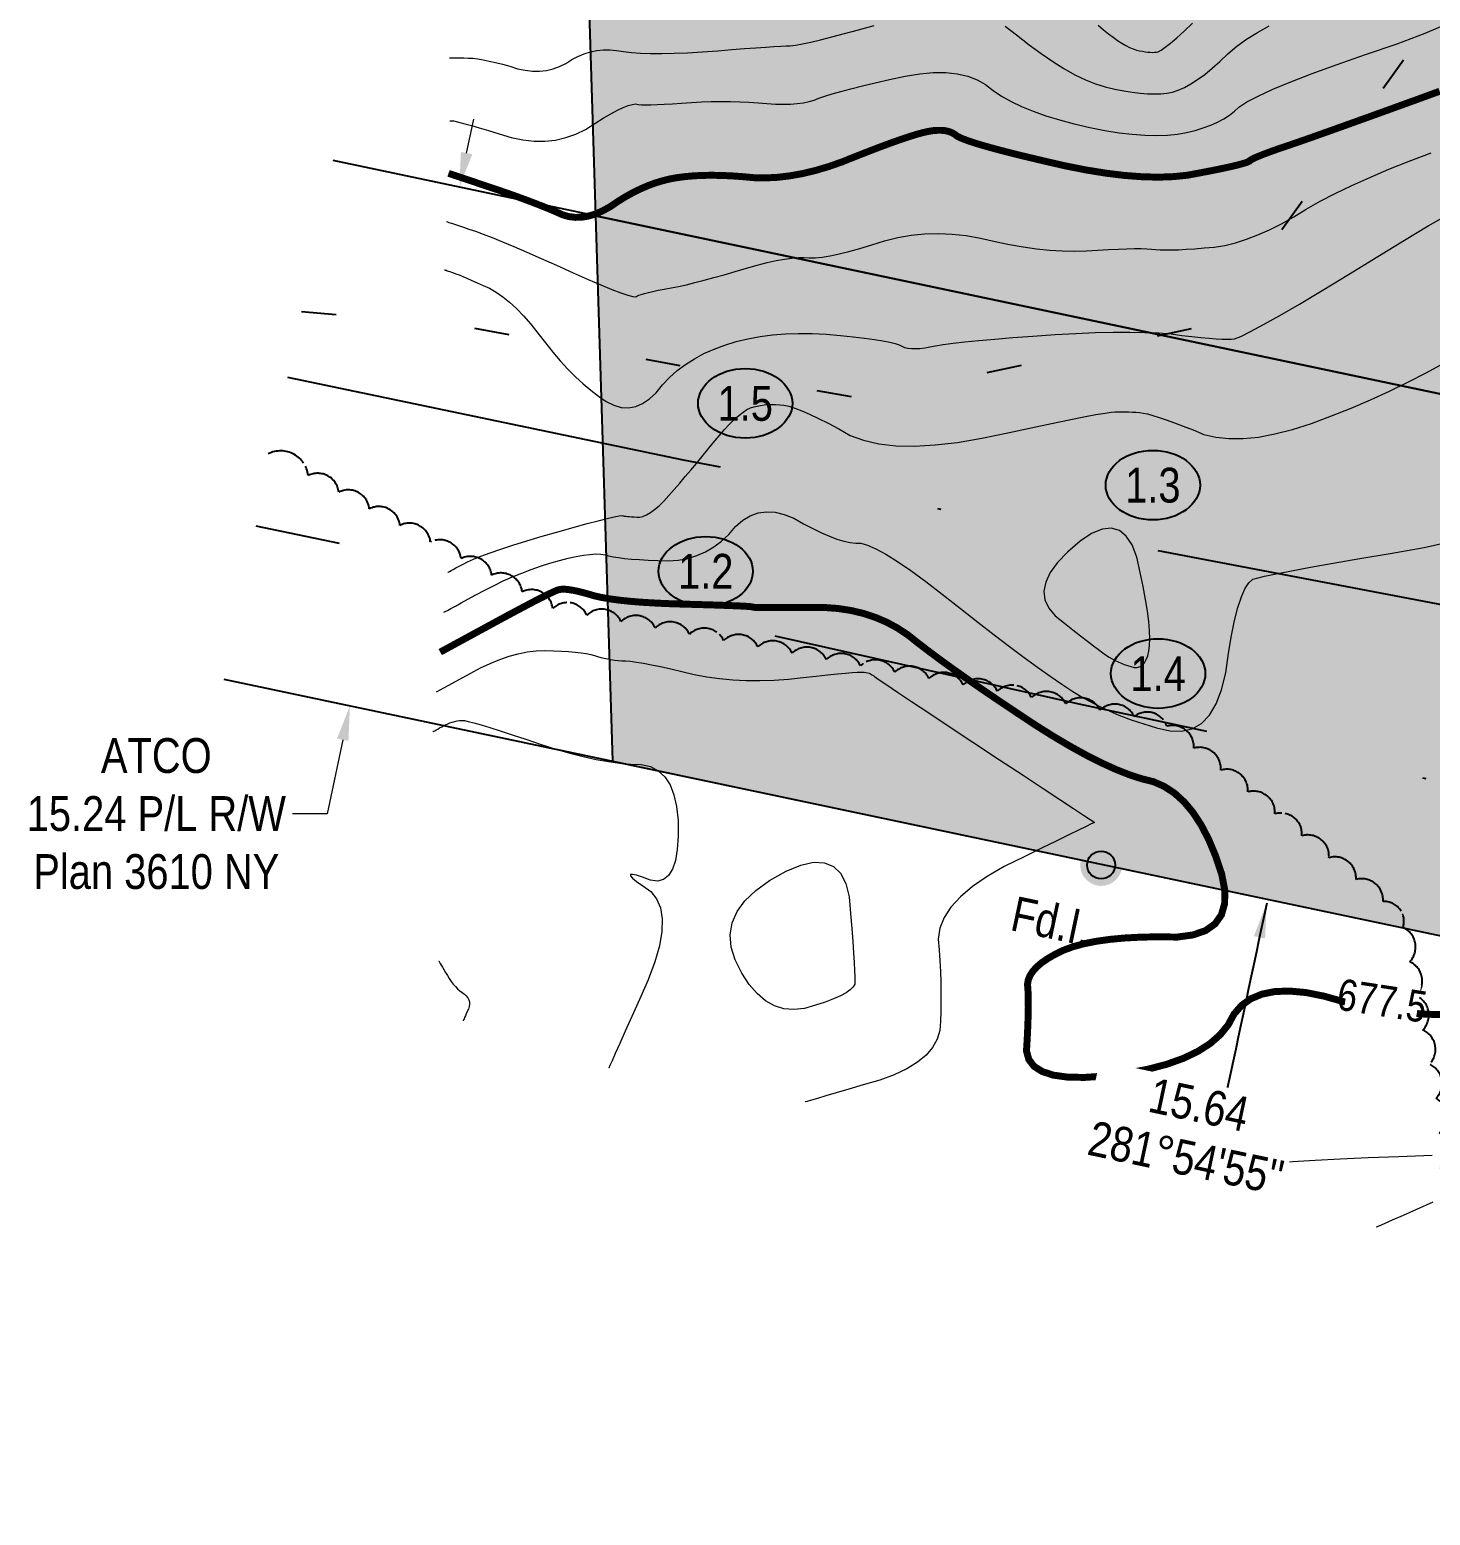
# Model space of a CAD drawing. Extents: x 637295 to 638874, y 5971243 to 5973352.
# Drawn here: x 638045.47 to 638085.72, y 5971308.63 to 5971351.33 of the extents above; entities that cross this region are included whole.
import ezdxf
from ezdxf.enums import TextEntityAlignment as Align

# ---------------------------------------------------------------- set-up
doc = ezdxf.new("R2010")
doc.units = 0
doc.header["$LTSCALE"] = 5
doc.header["$PDMODE"] = 3
doc.header["$PDSIZE"] = 0.5
for name, pattern in [('0', [1, 1, 0]), ('DASHDOT', [25.4, 12.7, -6.35, 0, -6.35]), ('foc-TOPO', [1, 0.2, -0.8])]:
    doc.linetypes.add(name, pattern=pattern)
doc.layers.get('Defpoints').update_dxf_attribs({"color": 9})
for name, color, linetype in [('AS-PIPE-UG-CLIENT HIGH PRESSURE', 240, 'DASHDOT'), ('F-RW', 190, 'Continuous'), ('L-BD', 7, 'Continuous'), ('L-MON', 1, 'Continuous'), ('P-ELEVATION', 7, 'Continuous'), ('P-TEMP WITHIN RW-H', 254, 'Continuous'), ('P-TEMP-ATCO PIPELINES', 104, 'Continuous'), ('P-TEMP-ATCO PIPELINES-H', 71, 'Continuous'), ('T-BUSH', 110, '0'), ('T-GENERAL', 48, 'foc-TOPO')]:
    doc.layers.add(name, color=color, linetype=linetype)
doc.layers.add('C-TOPO-MAJR', color=7, linetype='Continuous', lineweight=15, true_color=0xd3aa5f)
doc.layers.add('C-TOPO-MINR', color=7, linetype='Continuous', lineweight=13, true_color=0xe9d5af)
doc.layers.add('C-TOPO-MAJR-TEXT', color=7, linetype='Continuous', true_color=0x644b1b)
doc.layers.add('P-TEMP-WITHIN RW', color=7, linetype='Continuous', true_color=0x787878)
doc.layers.add('F-RW-T', color=190, linetype='Continuous', lineweight=9)
doc.styles.add('1.0', font='ARIALN.TTF', dxfattribs={"height": 1})
doc.styles.add('80', font='ARIALN.TTF', dxfattribs={"height": 10})
doc.styles.add('80L', font='ARIALN.TTF', dxfattribs={"height": 10})
doc.styles.get("Standard").update_dxf_attribs({"font": 'ARIALN.TTF'})
doc.dimstyles.new('Compass 500', dxfattribs={"dimscale": 0.5, "dimtxt": 0.9, "dimasz": 2, "dimexe": 0.2, "dimexo": 0.0625, "dimgap": 0.5, "dimtad": 0, "dimtih": 1, "dimtoh": 1, "dimzin": 0, "dimdsep": 46, "dimtxsty": '1.0', "dimcen": 0.1, "dimse1": 1, "dimse2": 1, "dimclrd": 256, "dimclrt": 256, "dimaunit": 1, "dimadec": 4, "dimazin": 0, "dimtfac": 0.06, "dimtofl": 0, "dimtmove": 0, "dimatfit": 0, "dimfxl": 0.2, "dimtolj": 1, "dimtzin": 0, "dimlwd": -1, "dimarcsym": 0})

# ---------------------------------------------------------------- blocks, each defined once
blk = doc.blocks.new('*U528')
at = {"layer": 'P-ELEVATION'}
h = blk.add_hatch(color=111, dxfattribs=at)
h.dxf.hatch_style = 1
edge = h.paths.add_edge_path()
edge.add_ellipse((0, 0), major_axis=(-13.55, 0), ratio=0.738081, start_angle=0, end_angle=360)
at = {"layer": 'P-ELEVATION', "color": 7, "flags": 128}
blk.add_lwpolyline([(0, 0, 12.5, 0, 0), (-17.79, -16.18, 0, 0, 0)], format="xyseb", dxfattribs=at)
at = {"layer": 'P-ELEVATION', "color": 7}
blk.add_ellipse((0, 0), major_axis=(-13.55, 0), ratio=0.738081, dxfattribs=at)
at = {"layer": 'P-ELEVATION', "style": '80'}
blk.add_attdef('ELEVATION', text='', height=10, dxfattribs=at).set_placement((0, 0), align=Align.MIDDLE_CENTER)
blk = doc.blocks.new('*U530')
at = {"layer": 'P-ELEVATION'}
h = blk.add_hatch(color=111, dxfattribs=at)
h.dxf.hatch_style = 1
edge = h.paths.add_edge_path()
edge.add_ellipse((0, 0), major_axis=(-13.55, 0), ratio=0.738081, start_angle=0, end_angle=360)
at = {"layer": 'P-ELEVATION', "color": 7, "flags": 128}
blk.add_lwpolyline([(0, 0, 12.5, 0, 0), (-14.77, -15.75, 0, 0, 0)], format="xyseb", dxfattribs=at)
at = {"layer": 'P-ELEVATION', "color": 7}
blk.add_ellipse((0, 0), major_axis=(-13.55, 0), ratio=0.738081, dxfattribs=at)
at = {"layer": 'P-ELEVATION', "style": '80'}
blk.add_attdef('ELEVATION', text='', height=10, dxfattribs=at).set_placement((0, 0), align=Align.MIDDLE_CENTER)
blk = doc.blocks.new('*U532')
at = {"layer": 'P-ELEVATION'}
h = blk.add_hatch(color=111, dxfattribs=at)
h.dxf.hatch_style = 1
edge = h.paths.add_edge_path()
edge.add_ellipse((0, 0), major_axis=(-13.55, 0), ratio=0.738081, start_angle=0, end_angle=360)
at = {"layer": 'P-ELEVATION', "color": 7, "flags": 128}
blk.add_lwpolyline([(0, 0, 12.5, 0, 0), (-18.33, -10.09, 0, 0, 0)], format="xyseb", dxfattribs=at)
at = {"layer": 'P-ELEVATION', "color": 7}
blk.add_ellipse((0, 0), major_axis=(-13.55, 0), ratio=0.738081, dxfattribs=at)
at = {"layer": 'P-ELEVATION', "style": '80'}
blk.add_attdef('ELEVATION', text='', height=10, dxfattribs=at).set_placement((0, 0), align=Align.MIDDLE_CENTER)
blk = doc.blocks.new('*U533')
at = {"layer": 'P-ELEVATION'}
h = blk.add_hatch(color=111, dxfattribs=at)
h.dxf.hatch_style = 1
edge = h.paths.add_edge_path()
edge.add_ellipse((0, 0), major_axis=(-13.55, 0), ratio=0.738081, start_angle=0, end_angle=360)
at = {"layer": 'P-ELEVATION', "color": 7, "flags": 128}
blk.add_lwpolyline([(0, 0, 12.5, 0, 0), (-22.66, -8.77, 0, 0, 0)], format="xyseb", dxfattribs=at)
at = {"layer": 'P-ELEVATION', "color": 7}
blk.add_ellipse((0, 0), major_axis=(-13.55, 0), ratio=0.738081, dxfattribs=at)
at = {"layer": 'P-ELEVATION', "style": '80'}
blk.add_attdef('ELEVATION', text='', height=10, dxfattribs=at).set_placement((0, 0), align=Align.MIDDLE_CENTER)
blk = doc.blocks.new('fdia')
at = {"color": 255, "const_width": 1}
blk.add_lwpolyline([(-0.5, 0, 1), (0.5, 0, 1)], format="xyb", close=True, dxfattribs=at)
blk = doc.blocks.new('Fdiaa')
blk.add_blockref('fdia', (0, 0))
blk = doc.blocks.new('fdib')
at = {"color": 1, "const_width": 1.6}
blk.add_lwpolyline([(-0.4, 0, 1), (0.4, 0, 1)], format="xyb", close=True, dxfattribs=at)
at = {"color": 1}
blk.add_circle((0, 0), 0.8, dxfattribs=at)
blk = doc.blocks.new('Fdibb')
blk.add_blockref('fdib', (0, 0))
blk = doc.blocks.new('fdicc')
for name in ['Fdibb', 'Fdiaa']:
    blk.add_blockref(name, (0, 0))
blk = doc.blocks.new('FDI')
blk.add_blockref('fdicc', (0, 0))
blk = doc.blocks.new('*D547')
at = {"layer": 'Defpoints', "color": 0, "linetype": 'Continuous', "transparency": 16777216}
for p in [(638056.424, 5971347.099), (638053.278, 5971332.191), (638054.674, 5971331.897)]:
    blk.add_point(p, dxfattribs=at)
at = {"layer": 'F-RW-T', "transparency": 16777216}
for p, q in [((638058.026, 5971347.783), (638058.233, 5971348.761)), ((638054.467, 5971330.918), (638054.019, 5971328.792)), ((638054.019, 5971328.792), (638053.019, 5971328.792))]:
    blk.add_line(p, q, dxfattribs=at)
at = {"layer": 'F-RW-T', "linetype": 'Continuous', "transparency": 16777216}
for points in [[(638057.863, 5971347.817), (638058.189, 5971347.749), (638057.82, 5971346.804)], [(638054.304, 5971330.953), (638054.63, 5971330.884), (638054.674, 5971331.897)]]:
    blk.add_solid(points, dxfattribs=at)
at = {"layer": 'F-RW-T', "linetype": 'Continuous', "transparency": 16777216, "insert": (638049.11, 5971328.792), "char_height": 1, "attachment_point": 5, "style": '1.0'}
blk.add_mtext('\\A1;ATCO\\P15.24 P/L R/W\\PPlan 3610 NY', dxfattribs=at)

msp = doc.modelspace()

# ---------------------------------------------------------------- hatches: boundary and pattern name
at = {"layer": 'P-TEMP WITHIN RW-H'}
h = msp.add_hatch(color=256, dxfattribs=at)
h.dxf.hatch_style = 1
h.paths.add_polyline_path([(638091.075, 5971339.787), (638061.73, 5971345.979), (638062.218, 5971330.305), (638091.563, 5971324.112)])
at = {"layer": 'P-TEMP-ATCO PIPELINES-H'}
h = msp.add_hatch(color=256, dxfattribs=at)
h.dxf.hatch_style = 1
h.paths.add_polyline_path([(638090.453, 5971359.772), (638061.107, 5971365.964), (638061.73, 5971345.979), (638091.075, 5971339.787)])

# ---------------------------------------------------------------- linework, layer by layer
at = {"layer": 'AS-PIPE-UG-CLIENT HIGH PRESSURE', "ltscale": 0.2, "flags": 128}
for points in [[(638052.881, 5971341.343), (638064.254, 5971338.97), (638076.269, 5971336.663), (638086.872, 5971334.65), (638095.825, 5971332.876), (638103.966, 5971331.273)], [(638104.226, 5971325.791), (638095.379, 5971327.608), (638086.469, 5971329.613), (638075.631, 5971331.945), (638063.066, 5971334.753), (638051.976, 5971337.056)]]:
    msp.add_lwpolyline(points, dxfattribs=at)
at = {"layer": 'C-TOPO-MAJR', "const_width": 0.2, "flags": 128}
for points in [[(638057.507, 5971347.2), (638057.507, 5971347.2), (638057.546, 5971347.186), (638057.624, 5971347.16), (638057.741, 5971347.121), (638057.897, 5971347.069), (638058.092, 5971347.003), (638058.325, 5971346.925), (638058.598, 5971346.833), (638058.91, 5971346.728), (638059.204, 5971346.627), (638059.482, 5971346.528), (638059.742, 5971346.433), (638059.985, 5971346.341), (638060.211, 5971346.253), (638060.42, 5971346.168), (638060.612, 5971346.085), (638060.787, 5971346.007), (638060.967, 5971345.956), (638061.152, 5971345.934), (638061.342, 5971345.939), (638061.538, 5971345.973), (638061.739, 5971346.036), (638061.945, 5971346.126), (638062.156, 5971346.244), (638062.373, 5971346.391), (638062.589, 5971346.525), (638062.804, 5971346.644), (638063.019, 5971346.75), (638063.233, 5971346.843), (638063.446, 5971346.922), (638063.659, 5971346.987), (638063.871, 5971347.039), (638064.083, 5971347.077), (638064.309, 5971347.106), (638064.548, 5971347.127), (638064.802, 5971347.14), (638065.07, 5971347.144), (638065.352, 5971347.139), (638065.649, 5971347.126), (638065.959, 5971347.104), (638066.283, 5971347.074), (638066.617, 5971347.068), (638066.961, 5971347.085), (638067.314, 5971347.127), (638067.677, 5971347.192), (638068.049, 5971347.281), (638068.431, 5971347.394), (638068.822, 5971347.531), (638069.223, 5971347.692), (638069.593, 5971347.837), (638069.93, 5971347.966), (638070.236, 5971348.079), (638070.51, 5971348.176), (638070.753, 5971348.257), (638070.964, 5971348.322), (638071.143, 5971348.371), (638071.29, 5971348.404), (638071.428, 5971348.426), (638071.556, 5971348.436), (638071.674, 5971348.436), (638071.783, 5971348.425), (638071.882, 5971348.402), (638071.971, 5971348.368), (638072.051, 5971348.323), (638072.121, 5971348.267), (638072.262, 5971348.2), (638072.473, 5971348.122), (638072.755, 5971348.032), (638073.108, 5971347.931), (638073.531, 5971347.819), (638074.025, 5971347.696), (638074.59, 5971347.561), (638075.225, 5971347.415), (638075.828, 5971347.296), (638076.397, 5971347.204), (638076.933, 5971347.139), (638077.437, 5971347.101), (638077.908, 5971347.089), (638078.345, 5971347.105), (638078.75, 5971347.147), (638079.122, 5971347.217), (638079.451, 5971347.28), (638079.736, 5971347.338), (638079.978, 5971347.391), (638080.177, 5971347.438), (638080.333, 5971347.48), (638080.446, 5971347.516), (638080.515, 5971347.547), (638080.541, 5971347.572), (638080.594, 5971347.605), (638080.673, 5971347.644), (638080.778, 5971347.689), (638080.91, 5971347.742), (638081.069, 5971347.802), (638081.253, 5971347.869), (638081.465, 5971347.942), (638081.702, 5971348.022), (638082.006, 5971348.127), (638082.376, 5971348.257), (638082.812, 5971348.412), (638083.315, 5971348.592), (638083.884, 5971348.796), (638084.518, 5971349.025), (638085.219, 5971349.279), (638085.986, 5971349.558)], [(638057.268, 5971333.439), (638057.268, 5971333.439), (638057.318, 5971333.466), (638057.417, 5971333.52), (638057.566, 5971333.601), (638057.764, 5971333.709), (638058.013, 5971333.844), (638058.31, 5971334.006), (638058.658, 5971334.195), (638059.054, 5971334.41), (638059.409, 5971334.601), (638059.721, 5971334.767), (638059.99, 5971334.908), (638060.217, 5971335.024), (638060.401, 5971335.115), (638060.543, 5971335.181), (638060.642, 5971335.223), (638060.699, 5971335.239), (638060.771, 5971335.247), (638060.858, 5971335.246), (638060.96, 5971335.236), (638061.077, 5971335.217), (638061.209, 5971335.19), (638061.356, 5971335.155), (638061.518, 5971335.11), (638061.695, 5971335.057), (638061.909, 5971335.009), (638062.161, 5971334.966), (638062.449, 5971334.928), (638062.775, 5971334.895), (638063.137, 5971334.867), (638063.537, 5971334.844), (638063.973, 5971334.826), (638064.447, 5971334.813), (638064.865, 5971334.801), (638065.228, 5971334.79), (638065.535, 5971334.779), (638065.787, 5971334.769), (638065.983, 5971334.76), (638066.124, 5971334.751), (638066.209, 5971334.743), (638066.239, 5971334.736), (638066.267, 5971334.73), (638066.295, 5971334.726), (638066.321, 5971334.722), (638066.346, 5971334.72), (638066.37, 5971334.718), (638066.392, 5971334.718), (638066.414, 5971334.719), (638066.434, 5971334.721), (638066.502, 5971334.723), (638066.618, 5971334.724), (638066.782, 5971334.725), (638066.993, 5971334.725), (638067.252, 5971334.725), (638067.559, 5971334.724), (638067.913, 5971334.723), (638068.316, 5971334.721), (638068.703, 5971334.692), (638069.075, 5971334.635), (638069.431, 5971334.55), (638069.772, 5971334.438), (638070.098, 5971334.298), (638070.409, 5971334.13), (638070.704, 5971333.935), (638070.984, 5971333.712), (638071.296, 5971333.473), (638071.641, 5971333.216), (638072.019, 5971332.943), (638072.428, 5971332.654), (638072.871, 5971332.347), (638073.346, 5971332.024), (638073.853, 5971331.685), (638074.393, 5971331.328), (638074.906, 5971331.006), (638075.394, 5971330.718), (638075.855, 5971330.465), (638076.29, 5971330.246), (638076.698, 5971330.061), (638077.08, 5971329.911), (638077.436, 5971329.795), (638077.766, 5971329.714), (638078.077, 5971329.576), (638078.369, 5971329.384), (638078.642, 5971329.136), (638078.896, 5971328.833), (638079.131, 5971328.474), (638079.347, 5971328.06), (638079.544, 5971327.59), (638079.722, 5971327.065), (638079.811, 5971326.606), (638079.809, 5971326.214), (638079.716, 5971325.888), (638079.534, 5971325.629), (638079.262, 5971325.436), (638078.899, 5971325.31), (638078.447, 5971325.249), (638077.904, 5971325.256), (638077.4, 5971325.247), (638076.933, 5971325.222), (638076.505, 5971325.182), (638076.115, 5971325.127), (638075.763, 5971325.057), (638075.449, 5971324.971), (638075.173, 5971324.869), (638074.936, 5971324.753), (638074.73, 5971324.634), (638074.554, 5971324.514), (638074.41, 5971324.391), (638074.297, 5971324.267), (638074.215, 5971324.141), (638074.164, 5971324.013), (638074.144, 5971323.883), (638074.155, 5971323.752), (638074.163, 5971323.6), (638074.166, 5971323.428), (638074.167, 5971323.236), (638074.163, 5971323.024), (638074.156, 5971322.792), (638074.146, 5971322.54), (638074.132, 5971322.268), (638074.114, 5971321.976), (638074.181, 5971321.731), (638074.332, 5971321.533), (638074.568, 5971321.383), (638074.889, 5971321.28), (638075.294, 5971321.224), (638075.784, 5971321.215), (638076.358, 5971321.254), (638077.018, 5971321.339), (638077.615, 5971321.453), (638078.151, 5971321.595), (638078.626, 5971321.765), (638079.039, 5971321.963), (638079.391, 5971322.188), (638079.681, 5971322.442), (638079.909, 5971322.723), (638080.077, 5971323.033), (638080.294, 5971323.284), (638080.562, 5971323.476), (638080.881, 5971323.609), (638081.25, 5971323.683), (638081.669, 5971323.698), (638082.139, 5971323.655), (638082.659, 5971323.552), (638083.23, 5971323.391), (638083.806, 5971323.259), (638084.389, 5971323.155), (638084.977, 5971323.08), (638085.572, 5971323.033), (638086.173, 5971323.015)]]:
    msp.add_lwpolyline(points, dxfattribs=at)
at = {"layer": 'C-TOPO-MINR', "flags": 128}
for points in [[(638057.533, 5971350.516), (638057.533, 5971350.516), (638057.547, 5971350.516), (638057.577, 5971350.516), (638057.622, 5971350.516), (638057.682, 5971350.516), (638057.756, 5971350.516), (638057.846, 5971350.515), (638057.95, 5971350.515), (638058.069, 5971350.514), (638058.202, 5971350.506), (638058.347, 5971350.488), (638058.505, 5971350.463), (638058.676, 5971350.428), (638058.86, 5971350.386), (638059.057, 5971350.335), (638059.267, 5971350.275), (638059.49, 5971350.207), (638059.707, 5971350.162), (638059.917, 5971350.139), (638060.121, 5971350.138), (638060.319, 5971350.159), (638060.51, 5971350.203), (638060.695, 5971350.27), (638060.874, 5971350.358), (638061.046, 5971350.469), (638061.222, 5971350.562), (638061.4, 5971350.636), (638061.582, 5971350.692), (638061.766, 5971350.73), (638061.954, 5971350.749), (638062.144, 5971350.75), (638062.337, 5971350.732), (638062.534, 5971350.697), (638062.762, 5971350.67), (638063.021, 5971350.651), (638063.313, 5971350.642), (638063.635, 5971350.641), (638063.99, 5971350.649), (638064.376, 5971350.665), (638064.794, 5971350.691), (638065.243, 5971350.725), (638065.65, 5971350.756), (638066.016, 5971350.783), (638066.339, 5971350.806), (638066.62, 5971350.826), (638066.859, 5971350.842), (638067.056, 5971350.854), (638067.211, 5971350.863), (638067.324, 5971350.868), (638067.479, 5971350.888), (638067.676, 5971350.923), (638067.914, 5971350.974), (638068.195, 5971351.039), (638068.517, 5971351.119), (638068.881, 5971351.215), (638069.287, 5971351.325), (638069.735, 5971351.45)], [(638057.545, 5971348.704), (638057.545, 5971348.704), (638057.548, 5971348.704), (638057.555, 5971348.704), (638057.564, 5971348.704), (638057.577, 5971348.704), (638057.593, 5971348.704), (638057.613, 5971348.704), (638057.636, 5971348.704), (638057.661, 5971348.704), (638057.727, 5971348.691), (638057.833, 5971348.664), (638057.978, 5971348.625), (638058.164, 5971348.572), (638058.389, 5971348.507), (638058.654, 5971348.428), (638058.959, 5971348.336), (638059.303, 5971348.231), (638059.638, 5971348.161), (638059.963, 5971348.125), (638060.279, 5971348.124), (638060.585, 5971348.157), (638060.88, 5971348.225), (638061.167, 5971348.327), (638061.443, 5971348.464), (638061.71, 5971348.636), (638061.952, 5971348.785), (638062.169, 5971348.91), (638062.362, 5971349.013), (638062.529, 5971349.092), (638062.672, 5971349.149), (638062.79, 5971349.182), (638062.884, 5971349.193), (638062.952, 5971349.18), (638063.049, 5971349.172), (638063.172, 5971349.168), (638063.323, 5971349.169), (638063.502, 5971349.174), (638063.708, 5971349.183), (638063.942, 5971349.196), (638064.203, 5971349.214), (638064.492, 5971349.235), (638064.777, 5971349.252), (638065.058, 5971349.262), (638065.334, 5971349.267), (638065.607, 5971349.266), (638065.876, 5971349.259), (638066.14, 5971349.247), (638066.401, 5971349.229), (638066.657, 5971349.205), (638066.898, 5971349.19), (638067.124, 5971349.186), (638067.333, 5971349.19), (638067.528, 5971349.205), (638067.706, 5971349.229), (638067.869, 5971349.263), (638068.017, 5971349.306), (638068.148, 5971349.359), (638068.32, 5971349.418), (638068.531, 5971349.482), (638068.781, 5971349.553), (638069.071, 5971349.63), (638069.401, 5971349.712), (638069.77, 5971349.801), (638070.178, 5971349.896), (638070.626, 5971349.996), (638071.045, 5971350.063), (638071.434, 5971350.096), (638071.794, 5971350.094), (638072.125, 5971350.06), (638072.426, 5971349.991), (638072.698, 5971349.888), (638072.941, 5971349.752), (638073.154, 5971349.581), (638073.397, 5971349.419), (638073.67, 5971349.266), (638073.973, 5971349.12), (638074.306, 5971348.983), (638074.669, 5971348.854), (638075.062, 5971348.734), (638075.485, 5971348.622), (638075.938, 5971348.518), (638076.367, 5971348.433), (638076.773, 5971348.367), (638077.155, 5971348.321), (638077.514, 5971348.294), (638077.85, 5971348.285), (638078.162, 5971348.296), (638078.45, 5971348.327), (638078.715, 5971348.376), (638078.963, 5971348.435), (638079.194, 5971348.503), (638079.408, 5971348.58), (638079.605, 5971348.666), (638079.784, 5971348.762), (638079.946, 5971348.867), (638080.092, 5971348.982), (638080.22, 5971349.105), (638080.446, 5971349.252), (638080.769, 5971349.422), (638081.191, 5971349.615), (638081.71, 5971349.83), (638082.327, 5971350.069), (638083.042, 5971350.331), (638083.855, 5971350.616), (638084.766, 5971350.924), (638085.571, 5971351.228), (638086.271, 5971351.527)], [(638073.499, 5971351.425), (638073.83, 5971351.18), (638074.187, 5971350.895), (638074.532, 5971350.639), (638074.867, 5971350.41), (638075.191, 5971350.208), (638075.504, 5971350.035), (638075.807, 5971349.89), (638076.099, 5971349.772), (638076.38, 5971349.682), (638076.65, 5971349.62), (638076.907, 5971349.569), (638077.149, 5971349.53), (638077.377, 5971349.502), (638077.592, 5971349.486), (638077.792, 5971349.481), (638077.978, 5971349.488), (638078.15, 5971349.506), (638078.309, 5971349.535), (638078.476, 5971349.589), (638078.652, 5971349.667), (638078.837, 5971349.768), (638079.032, 5971349.894), (638079.235, 5971350.044), (638079.447, 5971350.218), (638079.668, 5971350.416), (638079.898, 5971350.638), (638080.155, 5971350.852), (638080.44, 5971351.056), (638080.752, 5971351.252), (638081.091, 5971351.439)], [(638076.174, 5971351.455), (638076.325, 5971351.326), (638076.468, 5971351.212), (638076.603, 5971351.11), (638076.732, 5971351.019), (638076.855, 5971350.94), (638076.97, 5971350.873), (638077.078, 5971350.818), (638077.18, 5971350.774), (638077.275, 5971350.743), (638077.363, 5971350.722), (638077.446, 5971350.706), (638077.525, 5971350.693), (638077.599, 5971350.684), (638077.669, 5971350.679), (638077.734, 5971350.677), (638077.795, 5971350.679), (638077.851, 5971350.685), (638077.902, 5971350.695), (638077.986, 5971350.741), (638078.102, 5971350.822), (638078.25, 5971350.94), (638078.43, 5971351.094), (638078.643, 5971351.285), (638078.888, 5971351.511)], [(638057.45, 5971345.813), (638057.45, 5971345.813), (638057.473, 5971345.805), (638057.519, 5971345.79), (638057.588, 5971345.766), (638057.68, 5971345.735), (638057.796, 5971345.697), (638057.934, 5971345.65), (638058.095, 5971345.596), (638058.279, 5971345.534), (638058.5, 5971345.453), (638058.759, 5971345.352), (638059.055, 5971345.232), (638059.388, 5971345.092), (638059.758, 5971344.933), (638060.166, 5971344.754), (638060.61, 5971344.556), (638061.092, 5971344.339), (638061.518, 5971344.151), (638061.887, 5971343.993), (638062.2, 5971343.865), (638062.457, 5971343.767), (638062.657, 5971343.699), (638062.801, 5971343.661), (638062.889, 5971343.652), (638062.92, 5971343.673), (638062.972, 5971343.696), (638063.044, 5971343.721), (638063.136, 5971343.748), (638063.249, 5971343.776), (638063.382, 5971343.805), (638063.535, 5971343.837), (638063.708, 5971343.87), (638063.902, 5971343.905), (638064.113, 5971343.948), (638064.341, 5971343.999), (638064.587, 5971344.059), (638064.849, 5971344.126), (638065.129, 5971344.201), (638065.426, 5971344.285), (638065.74, 5971344.377), (638066.071, 5971344.476), (638066.379, 5971344.562), (638066.663, 5971344.633), (638066.923, 5971344.691), (638067.16, 5971344.734), (638067.374, 5971344.764), (638067.564, 5971344.779), (638067.73, 5971344.78), (638067.873, 5971344.767), (638068.044, 5971344.771), (638068.243, 5971344.791), (638068.471, 5971344.828), (638068.728, 5971344.882), (638069.013, 5971344.953), (638069.326, 5971345.04), (638069.668, 5971345.144), (638070.038, 5971345.264), (638070.414, 5971345.357), (638070.796, 5971345.423), (638071.184, 5971345.461), (638071.578, 5971345.471), (638071.979, 5971345.454), (638072.385, 5971345.409), (638072.797, 5971345.337), (638073.215, 5971345.237), (638073.622, 5971345.153), (638074.018, 5971345.084), (638074.404, 5971345.03), (638074.778, 5971344.991), (638075.142, 5971344.968), (638075.495, 5971344.96), (638075.837, 5971344.968), (638076.168, 5971344.991), (638076.472, 5971345.009), (638076.748, 5971345.023), (638076.996, 5971345.032), (638077.216, 5971345.037), (638077.408, 5971345.037), (638077.573, 5971345.033), (638077.71, 5971345.024), (638077.819, 5971345.01), (638077.951, 5971345.001), (638078.105, 5971344.998), (638078.283, 5971344.999), (638078.483, 5971345.005), (638078.706, 5971345.017), (638078.951, 5971345.033), (638079.22, 5971345.054), (638079.511, 5971345.08), (638079.811, 5971345.13), (638080.119, 5971345.205), (638080.436, 5971345.305), (638080.762, 5971345.429), (638081.097, 5971345.578), (638081.44, 5971345.751), (638081.793, 5971345.948), (638082.153, 5971346.17), (638082.552, 5971346.395), (638082.989, 5971346.621), (638083.464, 5971346.851), (638083.976, 5971347.082), (638084.527, 5971347.317), (638085.115, 5971347.553), (638085.741, 5971347.792)], [(638057.393, 5971344.426), (638057.393, 5971344.426), (638057.4, 5971344.424), (638057.415, 5971344.419), (638057.436, 5971344.412), (638057.464, 5971344.402), (638057.499, 5971344.39), (638057.542, 5971344.376), (638057.592, 5971344.359), (638057.648, 5971344.34), (638057.721, 5971344.313), (638057.81, 5971344.278), (638057.915, 5971344.234), (638058.037, 5971344.183), (638058.174, 5971344.123), (638058.328, 5971344.055), (638058.498, 5971343.98), (638058.684, 5971343.896), (638058.873, 5971343.787), (638059.066, 5971343.653), (638059.262, 5971343.494), (638059.461, 5971343.31), (638059.663, 5971343.101), (638059.869, 5971342.868), (638060.077, 5971342.609), (638060.289, 5971342.325), (638060.503, 5971342.058), (638060.718, 5971341.807), (638060.934, 5971341.571), (638061.152, 5971341.353), (638061.372, 5971341.15), (638061.593, 5971340.963), (638061.815, 5971340.793), (638062.039, 5971340.639), (638062.258, 5971340.532), (638062.472, 5971340.474), (638062.681, 5971340.462), (638062.886, 5971340.499), (638063.085, 5971340.583), (638063.28, 5971340.715), (638063.47, 5971340.895), (638063.655, 5971341.122), (638063.857, 5971341.334), (638064.078, 5971341.529), (638064.316, 5971341.708), (638064.572, 5971341.871), (638064.846, 5971342.018), (638065.138, 5971342.149), (638065.447, 5971342.263), (638065.774, 5971342.362), (638066.112, 5971342.443), (638066.46, 5971342.508), (638066.819, 5971342.555), (638067.188, 5971342.586), (638067.567, 5971342.599), (638067.957, 5971342.596), (638068.358, 5971342.576), (638068.769, 5971342.538), (638069.137, 5971342.501), (638069.463, 5971342.463), (638069.746, 5971342.424), (638069.988, 5971342.386), (638070.186, 5971342.347), (638070.343, 5971342.307), (638070.456, 5971342.268), (638070.528, 5971342.228), (638070.61, 5971342.198), (638070.704, 5971342.176), (638070.809, 5971342.164), (638070.925, 5971342.162), (638071.053, 5971342.169), (638071.191, 5971342.185), (638071.341, 5971342.21), (638071.502, 5971342.245), (638071.723, 5971342.281), (638072.003, 5971342.318), (638072.343, 5971342.356), (638072.742, 5971342.395), (638073.201, 5971342.436), (638073.719, 5971342.478), (638074.297, 5971342.521), (638074.935, 5971342.565), (638075.532, 5971342.598), (638076.089, 5971342.622), (638076.605, 5971342.634), (638077.081, 5971342.637), (638077.517, 5971342.629), (638077.913, 5971342.611), (638078.268, 5971342.582), (638078.583, 5971342.543), (638078.87, 5971342.51), (638079.128, 5971342.482), (638079.359, 5971342.461), (638079.561, 5971342.445), (638079.735, 5971342.436), (638079.881, 5971342.432), (638079.999, 5971342.434), (638080.089, 5971342.442), (638080.273, 5971342.514), (638080.552, 5971342.651), (638080.925, 5971342.851), (638081.393, 5971343.115), (638081.956, 5971343.443), (638082.613, 5971343.836), (638083.364, 5971344.292), (638084.211, 5971344.813), (638084.976, 5971345.278), (638085.661, 5971345.687), (638086.266, 5971346.039)], [(638057.484, 5971335.729), (638057.484, 5971335.729), (638057.5, 5971335.738), (638057.531, 5971335.755), (638057.578, 5971335.78), (638057.641, 5971335.815), (638057.72, 5971335.857), (638057.814, 5971335.909), (638057.924, 5971335.969), (638058.05, 5971336.037), (638058.221, 5971336.114), (638058.437, 5971336.201), (638058.699, 5971336.296), (638059.006, 5971336.4), (638059.358, 5971336.513), (638059.755, 5971336.636), (638060.197, 5971336.767), (638060.685, 5971336.907), (638061.115, 5971337.028), (638061.488, 5971337.131), (638061.804, 5971337.216), (638062.062, 5971337.281), (638062.263, 5971337.328), (638062.407, 5971337.357), (638062.493, 5971337.367), (638062.522, 5971337.358), (638062.557, 5971337.35), (638062.6, 5971337.343), (638062.649, 5971337.337), (638062.706, 5971337.332), (638062.769, 5971337.327), (638062.839, 5971337.323), (638062.916, 5971337.32), (638063, 5971337.318), (638063.093, 5971337.338), (638063.195, 5971337.381), (638063.306, 5971337.447), (638063.426, 5971337.536), (638063.555, 5971337.647), (638063.693, 5971337.781), (638063.839, 5971337.938), (638063.995, 5971338.117), (638064.152, 5971338.299), (638064.31, 5971338.484), (638064.469, 5971338.672), (638064.629, 5971338.863), (638064.79, 5971339.056), (638064.952, 5971339.253), (638065.115, 5971339.452), (638065.279, 5971339.654), (638065.434, 5971339.834), (638065.581, 5971339.992), (638065.719, 5971340.129), (638065.848, 5971340.244), (638065.969, 5971340.338), (638066.081, 5971340.41), (638066.184, 5971340.46), (638066.278, 5971340.488), (638066.376, 5971340.512), (638066.476, 5971340.53), (638066.58, 5971340.544), (638066.686, 5971340.553), (638066.796, 5971340.557), (638066.909, 5971340.556), (638067.024, 5971340.55), (638067.143, 5971340.539), (638067.288, 5971340.507), (638067.46, 5971340.452), (638067.658, 5971340.376), (638067.884, 5971340.278), (638068.135, 5971340.158), (638068.414, 5971340.016), (638068.719, 5971339.853), (638069.051, 5971339.668), (638069.435, 5971339.526), (638069.871, 5971339.427), (638070.359, 5971339.372), (638070.899, 5971339.36), (638071.491, 5971339.392), (638072.136, 5971339.466), (638072.832, 5971339.585), (638073.581, 5971339.746), (638074.248, 5971339.888), (638074.835, 5971340.011), (638075.34, 5971340.115), (638075.765, 5971340.199), (638076.108, 5971340.264), (638076.371, 5971340.309), (638076.552, 5971340.335), (638076.652, 5971340.342), (638076.753, 5971340.347), (638076.854, 5971340.349), (638076.955, 5971340.348), (638077.057, 5971340.346), (638077.158, 5971340.34), (638077.26, 5971340.332), (638077.363, 5971340.322), (638077.465, 5971340.309), (638077.593, 5971340.283), (638077.747, 5971340.241), (638077.927, 5971340.186), (638078.132, 5971340.117), (638078.363, 5971340.033), (638078.62, 5971339.936), (638078.903, 5971339.824), (638079.211, 5971339.698), (638079.552, 5971339.614), (638079.928, 5971339.574), (638080.336, 5971339.576), (638080.778, 5971339.621), (638081.253, 5971339.709), (638081.762, 5971339.839), (638082.305, 5971340.012), (638082.88, 5971340.228), (638083.445, 5971340.454), (638083.999, 5971340.691), (638084.543, 5971340.938), (638085.075, 5971341.195), (638085.596, 5971341.464), (638086.107, 5971341.742)], [(638057.376, 5971334.584), (638057.376, 5971334.584), (638057.409, 5971334.602), (638057.474, 5971334.638), (638057.572, 5971334.691), (638057.703, 5971334.762), (638057.866, 5971334.851), (638058.062, 5971334.957), (638058.291, 5971335.082), (638058.552, 5971335.224), (638058.815, 5971335.358), (638059.079, 5971335.484), (638059.345, 5971335.602), (638059.611, 5971335.712), (638059.879, 5971335.814), (638060.149, 5971335.909), (638060.42, 5971335.995), (638060.692, 5971336.073), (638060.943, 5971336.137), (638061.173, 5971336.188), (638061.382, 5971336.226), (638061.569, 5971336.249), (638061.736, 5971336.259), (638061.881, 5971336.256), (638062.005, 5971336.239), (638062.108, 5971336.208), (638062.236, 5971336.18), (638062.388, 5971336.154), (638062.565, 5971336.132), (638062.767, 5971336.113), (638062.994, 5971336.096), (638063.245, 5971336.082), (638063.52, 5971336.071), (638063.821, 5971336.063), (638064.108, 5971336.084), (638064.382, 5971336.134), (638064.644, 5971336.214), (638064.892, 5971336.323), (638065.127, 5971336.461), (638065.349, 5971336.628), (638065.558, 5971336.824), (638065.754, 5971337.05), (638065.961, 5971337.228), (638066.178, 5971337.357), (638066.406, 5971337.439), (638066.645, 5971337.472), (638066.895, 5971337.458), (638067.156, 5971337.395), (638067.427, 5971337.284), (638067.709, 5971337.126), (638067.974, 5971336.987), (638068.222, 5971336.867), (638068.453, 5971336.768), (638068.667, 5971336.688), (638068.864, 5971336.628), (638069.044, 5971336.588), (638069.206, 5971336.568), (638069.352, 5971336.567), (638069.545, 5971336.515), (638069.785, 5971336.41), (638070.073, 5971336.253), (638070.407, 5971336.045), (638070.789, 5971335.784), (638071.218, 5971335.471), (638071.694, 5971335.106), (638072.218, 5971334.69), (638072.714, 5971334.299), (638073.184, 5971333.936), (638073.628, 5971333.598), (638074.044, 5971333.288), (638074.434, 5971333.004), (638074.797, 5971332.746), (638075.134, 5971332.515), (638075.443, 5971332.311), (638075.762, 5971332.12), (638076.089, 5971331.943), (638076.424, 5971331.78), (638076.768, 5971331.631), (638077.121, 5971331.496), (638077.482, 5971331.375), (638077.852, 5971331.267), (638078.23, 5971331.174), (638078.572, 5971331.163), (638078.876, 5971331.235), (638079.143, 5971331.39), (638079.373, 5971331.628), (638079.565, 5971331.949), (638079.721, 5971332.353), (638079.839, 5971332.84), (638079.92, 5971333.41), (638080.006, 5971333.913), (638080.096, 5971334.35), (638080.191, 5971334.719), (638080.29, 5971335.023), (638080.393, 5971335.259), (638080.501, 5971335.429), (638080.614, 5971335.532), (638080.731, 5971335.569), (638080.955, 5971335.621), (638081.287, 5971335.69), (638081.727, 5971335.775), (638082.274, 5971335.876), (638082.928, 5971335.993), (638083.69, 5971336.126), (638084.56, 5971336.275), (638085.537, 5971336.441), (638086.434, 5971336.644)], [(638077.113, 5971333.025), (638077.21, 5971333.001), (638077.298, 5971332.999), (638077.377, 5971333.021), (638077.446, 5971333.065), (638077.506, 5971333.132), (638077.557, 5971333.222), (638077.598, 5971333.335), (638077.63, 5971333.47), (638077.652, 5971333.629), (638077.66, 5971333.822), (638077.652, 5971334.052), (638077.628, 5971334.316), (638077.59, 5971334.617), (638077.536, 5971334.952), (638077.467, 5971335.323), (638077.382, 5971335.73), (638077.282, 5971336.172), (638077.149, 5971336.52), (638076.983, 5971336.774), (638076.784, 5971336.933), (638076.551, 5971336.998), (638076.285, 5971336.969), (638075.986, 5971336.845), (638075.654, 5971336.627), (638075.289, 5971336.315), (638075.003, 5971336.015), (638074.795, 5971335.728), (638074.667, 5971335.453), (638074.617, 5971335.191), (638074.646, 5971334.942), (638074.754, 5971334.705), (638074.94, 5971334.481), (638075.206, 5971334.27), (638075.448, 5971334.078), (638075.668, 5971333.906), (638075.863, 5971333.755), (638076.036, 5971333.622), (638076.185, 5971333.51), (638076.312, 5971333.418), (638076.414, 5971333.346), (638076.494, 5971333.293), (638076.576, 5971333.244), (638076.66, 5971333.199), (638076.746, 5971333.157), (638076.835, 5971333.118), (638076.925, 5971333.084), (638077.018, 5971333.052), (638077.113, 5971333.025)], [(638057.161, 5971332.294), (638057.161, 5971332.294), (638057.196, 5971332.314), (638057.266, 5971332.352), (638057.372, 5971332.409), (638057.512, 5971332.486), (638057.688, 5971332.581), (638057.899, 5971332.696), (638058.145, 5971332.83), (638058.427, 5971332.983), (638058.704, 5971333.116), (638058.977, 5971333.228), (638059.245, 5971333.321), (638059.51, 5971333.393), (638059.77, 5971333.445), (638060.025, 5971333.477), (638060.277, 5971333.488), (638060.524, 5971333.48), (638060.751, 5971333.468), (638060.959, 5971333.454), (638061.147, 5971333.437), (638061.315, 5971333.418), (638061.463, 5971333.395), (638061.592, 5971333.37), (638061.7, 5971333.343), (638061.789, 5971333.312), (638061.881, 5971333.285), (638061.975, 5971333.261), (638062.072, 5971333.241), (638062.171, 5971333.224), (638062.273, 5971333.21), (638062.378, 5971333.2), (638062.485, 5971333.193), (638062.595, 5971333.189), (638062.735, 5971333.176), (638062.905, 5971333.152), (638063.106, 5971333.118), (638063.337, 5971333.075), (638063.599, 5971333.021), (638063.891, 5971332.957), (638064.213, 5971332.883), (638064.566, 5971332.799), (638064.927, 5971332.732), (638065.297, 5971332.68), (638065.675, 5971332.645), (638066.062, 5971332.625), (638066.457, 5971332.622), (638066.861, 5971332.635), (638067.273, 5971332.664), (638067.694, 5971332.709), (638068.069, 5971332.749), (638068.398, 5971332.783), (638068.68, 5971332.811), (638068.917, 5971332.833), (638069.107, 5971332.85), (638069.252, 5971332.861), (638069.35, 5971332.867), (638069.403, 5971332.866), (638069.453, 5971332.863), (638069.501, 5971332.855), (638069.548, 5971332.844), (638069.592, 5971332.83), (638069.635, 5971332.811), (638069.675, 5971332.789), (638069.714, 5971332.764), (638069.75, 5971332.735), (638069.878, 5971332.646), (638070.098, 5971332.497), (638070.409, 5971332.288), (638070.813, 5971332.02), (638071.307, 5971331.691), (638071.894, 5971331.303), (638072.572, 5971330.854), (638073.342, 5971330.346), (638074.016, 5971329.901), (638074.594, 5971329.519), (638075.076, 5971329.201), (638075.462, 5971328.947), (638075.752, 5971328.756), (638075.946, 5971328.628), (638076.045, 5971328.564), (638076.047, 5971328.564), (638076.049, 5971328.563), (638076.051, 5971328.562), (638076.053, 5971328.56), (638076.054, 5971328.558), (638076.056, 5971328.556), (638076.057, 5971328.553), (638076.059, 5971328.55), (638076.06, 5971328.546), (638076.06, 5971328.543), (638076.06, 5971328.541), (638076.06, 5971328.538), (638076.059, 5971328.537), (638076.057, 5971328.535), (638076.054, 5971328.535), (638076.051, 5971328.534), (638076.048, 5971328.534), (638075.973, 5971328.499), (638075.829, 5971328.429), (638075.613, 5971328.325), (638075.327, 5971328.185), (638074.97, 5971328.01), (638074.542, 5971327.8), (638074.044, 5971327.556), (638073.475, 5971327.276), (638072.98, 5971326.992), (638072.56, 5971326.703), (638072.215, 5971326.41), (638071.944, 5971326.113), (638071.747, 5971325.811), (638071.625, 5971325.504), (638071.577, 5971325.193), (638071.604, 5971324.878), (638071.625, 5971324.568), (638071.641, 5971324.264), (638071.651, 5971323.966), (638071.656, 5971323.675), (638071.656, 5971323.388), (638071.651, 5971323.108), (638071.64, 5971322.834), (638071.623, 5971322.566), (638071.55, 5971322.313), (638071.418, 5971322.077), (638071.229, 5971321.857), (638070.983, 5971321.653), (638070.679, 5971321.465), (638070.317, 5971321.293), (638069.898, 5971321.137), (638069.422, 5971320.998), (638069.005, 5971320.875), (638068.648, 5971320.77), (638068.35, 5971320.683), (638068.112, 5971320.613), (638067.933, 5971320.561), (638067.814, 5971320.526), (638067.754, 5971320.509), (638067.754, 5971320.509)], [(638057.053, 5971331.15), (638057.053, 5971331.15), (638057.062, 5971331.155), (638057.081, 5971331.165), (638057.11, 5971331.181), (638057.148, 5971331.201), (638057.195, 5971331.227), (638057.252, 5971331.258), (638057.319, 5971331.294), (638057.395, 5971331.336), (638057.47, 5971331.371), (638057.543, 5971331.402), (638057.616, 5971331.427), (638057.687, 5971331.446), (638057.758, 5971331.46), (638057.827, 5971331.469), (638057.895, 5971331.472), (638057.962, 5971331.47), (638058.075, 5971331.449), (638058.235, 5971331.41), (638058.441, 5971331.352), (638058.694, 5971331.275), (638058.993, 5971331.18), (638059.338, 5971331.066), (638059.731, 5971330.934), (638060.169, 5971330.783), (638060.59, 5971330.65), (638060.994, 5971330.535), (638061.38, 5971330.437), (638061.748, 5971330.357), (638062.099, 5971330.294), (638062.433, 5971330.249), (638062.748, 5971330.222), (638063.046, 5971330.212), (638063.308, 5971330.148), (638063.532, 5971330.028), (638063.72, 5971329.853), (638063.871, 5971329.622), (638063.985, 5971329.337), (638064.062, 5971328.997), (638064.102, 5971328.601), (638064.106, 5971328.151), (638064.081, 5971327.767), (638064.026, 5971327.451), (638063.942, 5971327.203), (638063.829, 5971327.021), (638063.686, 5971326.907), (638063.514, 5971326.86), (638063.314, 5971326.881), (638063.084, 5971326.969), (638062.911, 5971327.026), (638062.796, 5971327.052), (638062.739, 5971327.047), (638062.739, 5971327.011), (638062.797, 5971326.944), (638062.913, 5971326.846), (638063.086, 5971326.717), (638063.317, 5971326.557), (638063.487, 5971326.347), (638063.597, 5971326.086), (638063.647, 5971325.774), (638063.636, 5971325.412), (638063.566, 5971324.999), (638063.434, 5971324.536), (638063.243, 5971324.023), (638062.991, 5971323.459), (638062.771, 5971322.965), (638062.583, 5971322.542), (638062.425, 5971322.189), (638062.3, 5971321.907), (638062.205, 5971321.696), (638062.142, 5971321.555), (638062.111, 5971321.484), (638062.111, 5971321.484)], [(638068.05, 5971323.291), (638067.733, 5971323.198), (638067.431, 5971323.164), (638067.144, 5971323.19), (638066.873, 5971323.275), (638066.616, 5971323.42), (638066.375, 5971323.624), (638066.149, 5971323.888), (638065.938, 5971324.211), (638065.742, 5971324.594), (638065.63, 5971324.962), (638065.603, 5971325.316), (638065.66, 5971325.656), (638065.8, 5971325.981), (638066.025, 5971326.292), (638066.335, 5971326.589), (638066.728, 5971326.871), (638067.206, 5971327.14), (638067.628, 5971327.315), (638067.997, 5971327.397), (638068.31, 5971327.385), (638068.569, 5971327.28), (638068.773, 5971327.082), (638068.923, 5971326.791), (638069.018, 5971326.406), (638069.058, 5971325.928), (638069.093, 5971325.5), (638069.122, 5971325.122), (638069.146, 5971324.793), (638069.163, 5971324.514), (638069.175, 5971324.285), (638069.182, 5971324.106), (638069.183, 5971323.976), (638069.178, 5971323.896), (638069.134, 5971323.815), (638069.051, 5971323.731), (638068.929, 5971323.647), (638068.768, 5971323.56), (638068.568, 5971323.472), (638068.329, 5971323.382), (638068.05, 5971323.291)], [(638057.229, 5971324.562), (638057.229, 5971324.562), (638057.235, 5971324.55), (638057.249, 5971324.527), (638057.269, 5971324.492), (638057.297, 5971324.445), (638057.33, 5971324.387), (638057.371, 5971324.317), (638057.419, 5971324.235), (638057.473, 5971324.142), (638057.529, 5971324.054), (638057.586, 5971323.973), (638057.645, 5971323.897), (638057.706, 5971323.827), (638057.768, 5971323.763), (638057.831, 5971323.705), (638057.897, 5971323.653), (638057.963, 5971323.607), (638058.018, 5971323.557), (638058.059, 5971323.503), (638058.088, 5971323.446), (638058.105, 5971323.385), (638058.109, 5971323.32), (638058.1, 5971323.252), (638058.079, 5971323.18), (638058.046, 5971323.105), (638058.016, 5971323.039), (638057.991, 5971322.982), (638057.97, 5971322.935), (638057.953, 5971322.897), (638057.94, 5971322.869), (638057.932, 5971322.85), (638057.928, 5971322.841), (638057.928, 5971322.841)], [(638078.809, 5971318.48), (638078.809, 5971318.48), (638078.85, 5971318.485), (638078.933, 5971318.496), (638079.057, 5971318.512), (638079.223, 5971318.534), (638079.43, 5971318.56), (638079.678, 5971318.593), (638079.967, 5971318.63), (638080.298, 5971318.673), (638080.708, 5971318.715), (638081.196, 5971318.756), (638081.762, 5971318.796), (638082.407, 5971318.835), (638083.13, 5971318.873), (638083.932, 5971318.91), (638084.812, 5971318.946), (638085.771, 5971318.981)], [(638085.789, 5971317.628), (638085.323, 5971317.422), (638084.935, 5971317.251), (638084.625, 5971317.113), (638084.392, 5971317.01), (638084.237, 5971316.942), (638084.159, 5971316.908), (638084.159, 5971316.908)]]:
    msp.add_lwpolyline(points, dxfattribs=at)
at = {"layer": 'F-RW', "flags": 128}
msp.add_lwpolyline([(638051.049, 5971332.662), (638091.563, 5971324.112), (638091.075, 5971339.787), (638054.195, 5971347.569)], dxfattribs=at)
at = {"layer": 'P-TEMP-ATCO PIPELINES', "flags": 128}
msp.add_lwpolyline([(638090.453, 5971359.772), (638061.107, 5971365.964), (638061.73, 5971345.979), (638091.075, 5971339.787)], close=True, dxfattribs=at)
at = {"layer": 'P-TEMP-WITHIN RW', "flags": 128}
msp.add_lwpolyline([(638091.075, 5971339.787), (638061.73, 5971345.979), (638062.218, 5971330.305), (638091.563, 5971324.112)], close=True, dxfattribs=at)
at = {"layer": 'T-BUSH', "flags": 128}
msp.add_lwpolyline([(638086.17, 5971308.63, 0.520567), (638086.199, 5971309.63, 0.520567), (638086.217, 5971310.629, 0.520567), (638086.191, 5971311.628, 0.520567), (638086.165, 5971312.628, 0.520567), (638086.139, 5971313.627, 0.520567), (638086.114, 5971314.627, 0.520567), (638086.088, 5971315.626, 0.520567), (638086.062, 5971316.625, 0.520567), (638086.036, 5971317.625, 0.520567), (638086.01, 5971318.624, 0.520567), (638085.984, 5971319.624, 0.520567), (638085.885, 5971320.615, 0.520567), (638085.695, 5971321.596, 0.520567), (638085.505, 5971322.578, 0.520567), (638085.315, 5971323.559, 0.520567), (638085.125, 5971324.541, 0.520567), (638084.935, 5971325.522, 0.520567), (638084.359, 5971326.273, 0.520567), (638083.583, 5971326.902, 0.520567), (638082.806, 5971327.531, 0.520567), (638082.029, 5971328.161, 0.520567), (638081.252, 5971328.79, 0.520567), (638080.476, 5971329.42, 0.520567), (638079.699, 5971330.049, 0.520567), (638078.922, 5971330.679, 0.520567), (638078.145, 5971331.308, 0.520567), (638077.208, 5971331.588, 0.520567), (638076.225, 5971331.77, 0.520567), (638075.242, 5971331.952, 0.520567), (638074.259, 5971332.134, 0.520567), (638073.276, 5971332.316, 0.520567), (638072.293, 5971332.498, 0.520567), (638071.31, 5971332.68, 0.520567), (638070.327, 5971332.862, 0.520567), (638069.344, 5971333.044, 0.520567), (638068.36, 5971333.226, 0.520567), (638067.377, 5971333.408, 0.520567), (638066.394, 5971333.59, 0.520567), (638065.411, 5971333.772, 0.520567), (638064.428, 5971333.953, 0.520567), (638063.445, 5971334.135, 0.520567), (638062.462, 5971334.317, 0.520567), (638061.479, 5971334.499, 0.520567), (638060.501, 5971334.694, 0.520567), (638059.623, 5971335.172, 0.520567), (638058.744, 5971335.65, 0.520567), (638057.866, 5971336.127, 0.520567), (638056.988, 5971336.605, 0.520567), (638056.11, 5971337.082, 0.520567), (638055.231, 5971337.56, 0.520567), (638054.353, 5971338.038, 0.520567), (638053.475, 5971338.515, 0.520567), (638052.328, 5971339.139, 0.520567)], format="xyb", dxfattribs=at)
at = {"layer": 'T-GENERAL', "flags": 128}
msp.add_lwpolyline([(638053.279, 5971343.228), (638057.694, 5971342.851), (638069.473, 5971340.712), (638079.511, 5971342.879), (638085.357, 5971351.033)], dxfattribs=at)

# ---------------------------------------------------------------- block references
at = {"xscale": 0.09997298999999993, "yscale": 0.09997298999999993, "zscale": 0.09997298999999993}
for name, p, values in [('*U528', (638066.032, 5971340.588), {'ELEVATION': '1.5'}), ('*U530', (638077.746, 5971338.238), {'ELEVATION': '1.3'}), ('*U532', (638064.898, 5971335.762), {'ELEVATION': '1.2'}), ('*U533', (638077.897, 5971332.822), {'ELEVATION': '1.4'})]:
    msp.add_blockref(name, p, dxfattribs=at).add_auto_attribs(values)
at = {"layer": 'L-MON', "xscale": 0.4998649499999997, "yscale": 0.4998649499999997, "zscale": 0.4998649499999997}
msp.add_blockref('FDI', (638076.26, 5971327.32), dxfattribs=at)

# ---------------------------------------------------------------- texts
at = {"layer": 'L-MON', "insert": (638073.765, 5971326.444), "char_height": 0.99973, "attachment_point": 1, "rotation": 348.0841, "style": '80L'}
msp.add_mtext_dynamic_manual_height_columns('\\pi0.05308;Fd.I.', width=2.20381, gutter_width=9.997, heights=[0], dxfattribs=at)

# ---------------------------------------------------------------- dimensions: what is measured, and where the dimension line sits
at = {"layer": 'F-RW-T', "linetype": 'Continuous'}
dim = msp.add_linear_dim(base=(638054.674, 5971331.897), p1=(638056.424, 5971347.099), p2=(638053.278, 5971332.191), angle=258.0841, text='ATCO\\P15.24 P/L R/W\\PPlan 3610 NY', dimstyle='Compass 500', dxfattribs=at)
dim.commit()
dim.dimension.update_dxf_attribs({"geometry": '*D547', "text_midpoint": (638049.11, 5971328.792), "dimtype": 161})

# ---------------------------------------------------------------- leaders
at = {"layer": 'L-BD', "path_type": 1}
msp.add_leader([(638081.017, 5971326.22), (638079.829, 5971320.63)], dimstyle='Compass 500', dxfattribs=at)

# ---------------------------------------------------------------- next in the draw order: texts
at = {"layer": 'C-TOPO-MAJR-TEXT', "linetype": 'Continuous', "lineweight": -3, "insert": (638084.33, 5971323.417, 679.5), "char_height": 0.8998, "width": 1.75739, "attachment_point": 5, "rotation": 351.2558, "bg_fill": 3, "box_fill_scale": 1.181818, "bg_fill_color": 256, "bg_fill_true_color": 13158600, "bg_fill_transparency": 0}
msp.add_mtext('677.5', dxfattribs=at)
at = {"layer": 'L-BD', "insert": (638076.336, 5971321.523), "char_height": 0.99973, "width": 5.62922, "attachment_point": 1, "rotation": 348.0078, "line_spacing_factor": 0.942035, "style": '80L', "bg_fill": 3, "box_fill_scale": 1.15, "bg_fill_color": 256, "bg_fill_true_color": 256, "bg_fill_transparency": 0}
msp.add_mtext("\\pi1.47118;15.64 \\P\\pi0.02102;281°54'55''", dxfattribs=at)

doc.saveas('drawing.dxf')
